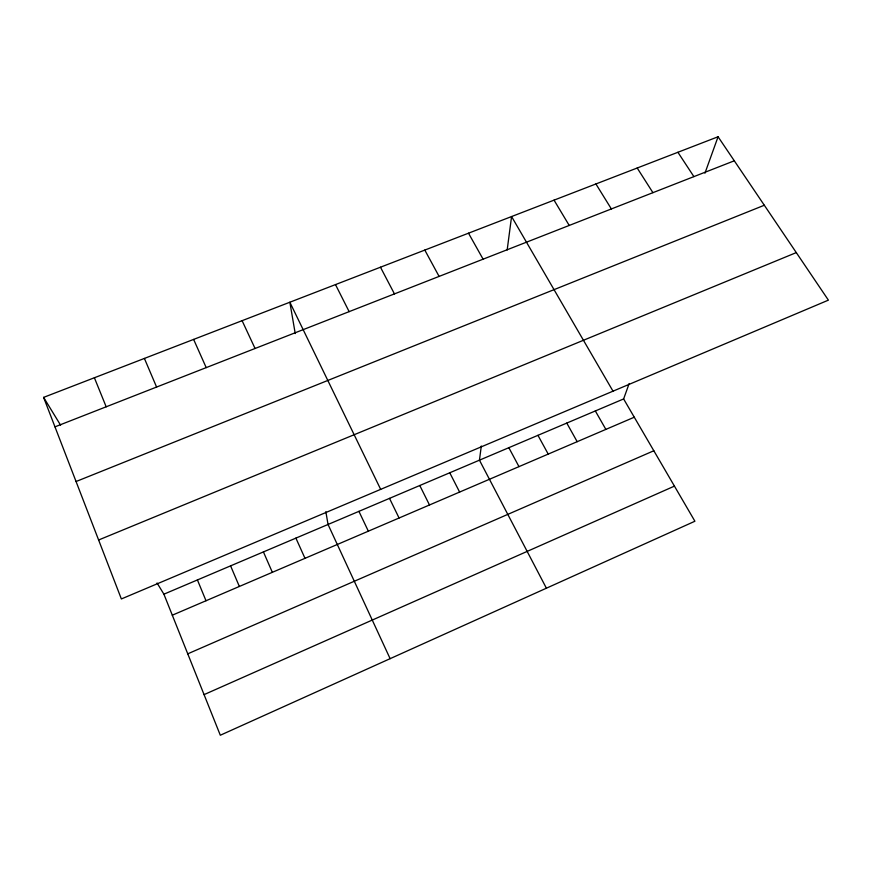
<?xml version="1.0" encoding="UTF-8"?>
<svg xmlns="http://www.w3.org/2000/svg" width="872" height="872" viewBox="0 0 872 872"><rect width="100%" height="100%" fill="white"/><g stroke="black" fill="none" stroke-linecap="round" stroke-linejoin="round"><path stroke-width="1.31" d="M481.311 445.995L479.447 460.176L546.406 588.208M507.166 249.992L511.581 216.55L613.005 391.168M157.058 582.987L163.903 594.181L623.622 398.94L629.17 383.527M704.947 173.19L718.07 136.762L828.4 300.142L121.361 598.955L43.6 397.381L718.07 136.762M204.07 694.624L674.438 486.118M187.753 653.826L653.826 450.759M172.307 615.196L634.271 417.219M98.612 539.997L796.289 252.597M76.06 481.518L764.308 205.247M54.969 426.855L734.3 160.797M677.915 152.284L693.894 176.624M637.203 168.013L652.921 192.668M595.914 183.959L611.37 208.942M43.6 397.381L60.593 425.176M554.047 200.146L569.22 225.445M623.622 398.94L694.908 521.238L220.311 735.238L163.903 594.181M595.336 410.952L605.866 429.395M468.504 233.195L483.099 259.18M566.778 423.084L577.177 441.679M537.948 435.324L548.216 454.094M424.806 250.079L439.096 276.413M508.845 447.685L518.971 466.629M380.475 267.214L394.449 293.897M449.756 472.777L459.62 492.07M335.491 284.588L349.138 311.642M419.781 485.508L429.493 504.975M389.512 498.37L399.071 518.012M380.672 489.366L289.853 302.235L295.237 333.573M358.926 511.352L368.344 531.19M242.111 320.678L255.06 348.484M390.122 658.676L328.046 524.475L325.845 511.679M295.902 538.122L304.993 558.331M193.628 339.415L206.206 367.624M263.42 551.922L272.347 572.326M144.403 358.436L156.589 387.059M230.59 565.863L239.353 586.464M197.421 579.945L206.01 600.754M94.394 377.761L106.177 406.799"/></g></svg>
